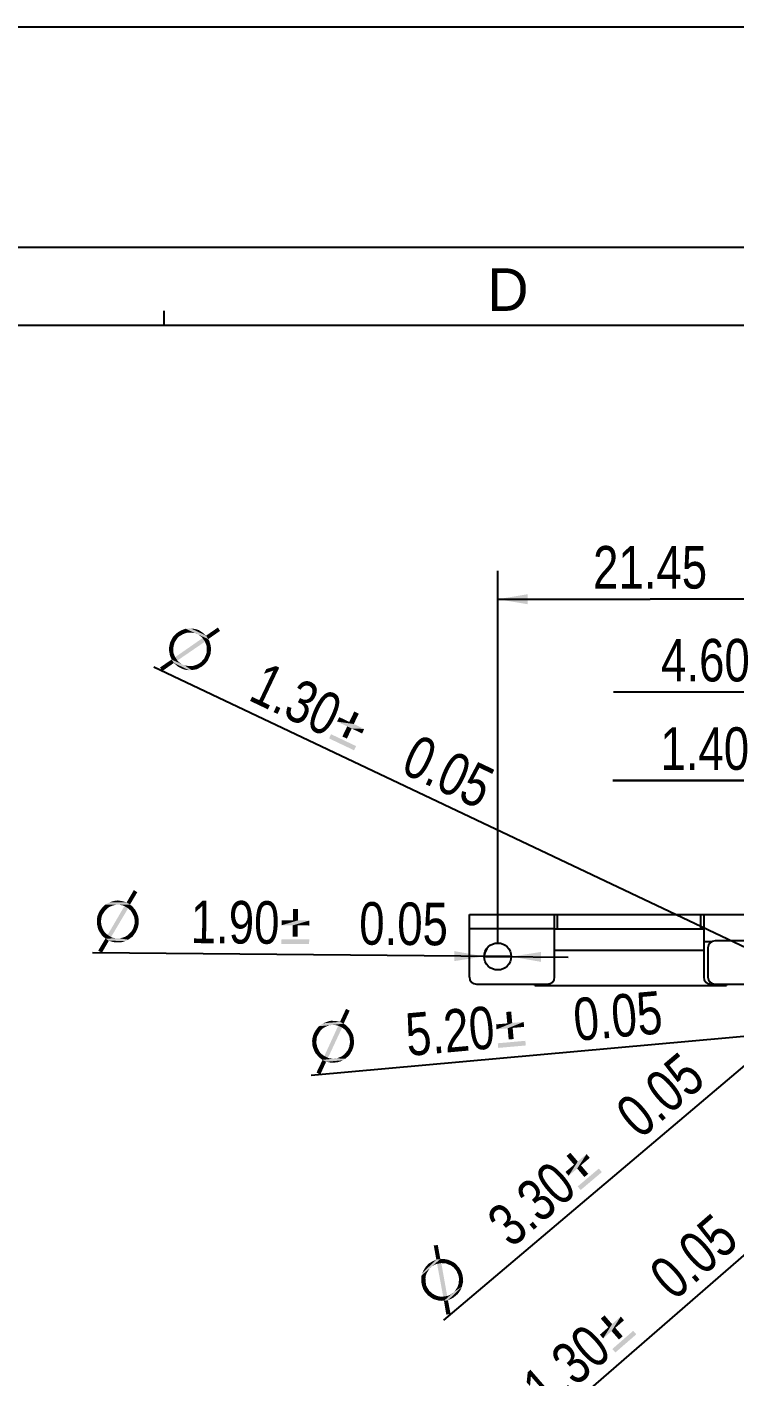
# Model space of a CAD drawing. Header units: millimetres. Extents: x 0 to 420, y 0 to 297.
# Drawn here: x 150.3 to 200.2, y 201.9 to 297 of the extents above; entities that cross this region are included whole.
import ezdxf
from ezdxf.enums import TextEntityAlignment as Align

# ---------------------------------------------------------------- set-up
doc = ezdxf.new("R2010")
doc.units = ezdxf.units.MM
doc.header["$LTSCALE"] = 23.1
doc.layers.get('0').update_dxf_attribs({"linetype": 'CONTINUOUS'})
doc.layers.add('ASSEM_MEM', color=7, linetype='CONTINUOUS')
doc.styles.get("Standard").update_dxf_attribs({"font": 'txt', "width": 0.8})
doc.styles.add('TEXTSTYLE_2', font='txt')
doc.dimstyles.new('DIMSTYLE_4', dxfattribs={"dimtxt": 3, "dimasz": 2.1, "dimexe": 2, "dimexo": 1, "dimtad": 1, "dimzin": 0, "dimdsep": 46, "dimtxsty": 'STANDARD', "dimblk": '_FILLED', "dimblk1": '_FILLED', "dimblk2": '_FILLED', "dimcen": 0.09, "dimazin": 0, "dimtol": 1, "dimtp": 0.05, "dimtm": 0.05, "dimtfac": 1, "dimtmove": 0, "dimatfit": 2, "dimldrblk": '_FILLED', "dimfxl": 1, "dimtolj": 1, "dimtzin": 0, "dimarcsym": 0})
doc.dimstyles.new('DIMSTYLE_6', dxfattribs={"dimtxt": 3, "dimasz": 2.1, "dimexe": 2, "dimexo": 1, "dimgap": 0.75, "dimtad": 1, "dimzin": 0, "dimdsep": 46, "dimtxsty": 'STANDARD', "dimblk": '_FILLED', "dimblk1": '_FILLED', "dimblk2": '_FILLED', "dimcen": 0.09, "dimazin": 0, "dimtp": 0.05, "dimtm": 0.05, "dimtfac": 1, "dimtofl": 0, "dimtmove": 0, "dimatfit": 3, "dimldrblk": '_FILLED', "dimfxl": 1, "dimtolj": 1, "dimtzin": 0, "dimarcsym": 0})

# ---------------------------------------------------------------- blocks, each defined once
blk = doc.blocks.new('_FILLED')
at = {"color": 0, "linetype": 'BYBLOCK'}
blk.add_solid([(0, 0), (-1, 0.167), (-1, -0.167)], dxfattribs=at)
blk = doc.blocks.new('*D13')
at = {"color": 7, "linetype": 'CONTINUOUS'}
for p, q in [((204.789, 227.181), (203.529, 226.115)), ((203.529, 226.115), (179.659, 205.905)), ((202.27, 225.049), (203.529, 226.115))]:
    blk.add_line(p, q, dxfattribs=at)
at = {"color": 7, "linetype": 'CONTINUOUS', "xscale": 2.1, "yscale": 2.1, "zscale": 2.1}
for p, rotation in [((204.789, 227.181), 40.25244437), ((202.27, 225.049), 220.25244437)]:
    blk.add_blockref('_FILLED', p, dxfattribs=dict(at, rotation=rotation))
at = {"color": 7, "linetype": 'CONTINUOUS', "width": 0.8}
for s, p in [('0.05', (198.256, 222.633)), ('3.30', (189.202, 214.967))]:
    blk.add_text(s, height=3, rotation=40.25244, dxfattribs=at).set_placement(p, align=Align.RIGHT)
blk = doc.blocks.new('*D14')
at = {"color": 7, "linetype": 'CONTINUOUS'}
for p, q in [((203.529, 226.115), (170.339, 223.142)), ((200.94, 225.883), (203.529, 226.115)), ((206.119, 226.347), (203.529, 226.115))]:
    blk.add_line(p, q, dxfattribs=at)
at = {"color": 7, "linetype": 'CONTINUOUS', "xscale": 2.1, "yscale": 2.1, "zscale": 2.1}
for p, rotation in [((200.94, 225.883), 185.1184796368), ((206.119, 226.347), 5.1184796368)]:
    blk.add_blockref('_FILLED', p, dxfattribs=dict(at, rotation=rotation))
at = {"color": 7, "linetype": 'CONTINUOUS', "width": 0.8}
for s, p in [('0.05', (195.174, 226.119)), ('5.20', (183.358, 225.061))]:
    blk.add_text(s, height=3, rotation=5.11848, dxfattribs=at).set_placement(p, align=Align.RIGHT)
blk = doc.blocks.new('*D15')
at = {"color": 7, "linetype": 'CONTINUOUS'}
for p, q in [((183.479, 231.515), (154.953, 231.774)), ((182.529, 231.523), (183.479, 231.515)), ((184.429, 231.506), (183.479, 231.515)), ((183.479, 231.515), (188.429, 231.47))]:
    blk.add_line(p, q, dxfattribs=at)
at = {"color": 7, "linetype": 'CONTINUOUS', "xscale": 2.1, "yscale": 2.1, "zscale": 2.1}
for p, rotation in [((182.529, 231.523), 359.4804301422), ((184.429, 231.506), 179.4804477216)]:
    blk.add_blockref('_FILLED', p, dxfattribs=dict(at, rotation=rotation))
at = {"color": 7, "linetype": 'CONTINUOUS', "width": 0.8}
for s, p in [('1.90', (168.098, 232.405)), ('0.05', (179.961, 232.297))]:
    blk.add_text(s, height=3, rotation=-0.52172, dxfattribs=at).set_placement(p, align=Align.RIGHT)
blk = doc.blocks.new('*D16')
at = {"color": 7, "linetype": 'CONTINUOUS'}
for p, q in [((212.229, 220.415), (215.739, 223.465)), ((212.72, 220.841), (212.229, 220.415)), ((212.229, 220.415), (178.597, 191.183)), ((211.739, 219.988), (212.229, 220.415))]:
    blk.add_line(p, q, dxfattribs=at)
at = {"color": 7, "linetype": 'CONTINUOUS', "xscale": 2.1, "yscale": 2.1, "zscale": 2.1}
for p, rotation in [((212.72, 220.841), 220.9968116107), ((211.739, 219.988), 40.9968116107)]:
    blk.add_blockref('_FILLED', p, dxfattribs=dict(at, rotation=rotation))
at = {"color": 7, "linetype": 'CONTINUOUS', "width": 0.8}
for s, p in [('0.05', (200.599, 211.299)), ('1.30', (191.644, 203.517)), ('2-', (181.728, 194.898))]:
    blk.add_text(s, height=3, rotation=40.99575, dxfattribs=at).set_placement(p, align=Align.RIGHT)
blk = doc.blocks.new('*D18')
at = {"color": 7, "linetype": 'CONTINUOUS'}
for p, q in [((204.929, 231.215), (204.929, 252.142)), ((209.529, 230.015), (209.529, 252.142)), ((207.229, 250.142), (191.622, 250.142)), ((204.929, 250.142), (207.229, 250.142)), ((209.529, 250.142), (207.229, 250.142))]:
    blk.add_line(p, q, dxfattribs=at)
at = {"color": 7, "linetype": 'CONTINUOUS', "xscale": 2.1, "yscale": 2.1, "zscale": 2.1, "rotation": 180}
blk.add_blockref('_FILLED', (204.929, 250.142), dxfattribs=at)
at = {"color": 7, "linetype": 'CONTINUOUS', "xscale": 2.1, "yscale": 2.1, "zscale": 2.1}
blk.add_blockref('_FILLED', (209.529, 250.142), dxfattribs=at)
at = {"color": 7, "linetype": 'CONTINUOUS', "insert": (201.222, 253.892), "char_height": 3, "width": 9.6, "attachment_point": 3, "line_spacing_factor": 0.9}
blk.add_mtext('4.60', dxfattribs=at)
blk = doc.blocks.new('*D19')
at = {"color": 7, "linetype": 'CONTINUOUS'}
for p, q in [((203.529, 227.115), (203.529, 245.916)), ((204.929, 231.215), (204.929, 245.916)), ((203.529, 243.916), (191.576, 243.916)), ((191.576, 243.916), (204.229, 243.916)), ((208.929, 243.916), (204.229, 243.916)), ((204.929, 243.916), (208.929, 243.916))]:
    blk.add_line(p, q, dxfattribs=at)
at = {"color": 7, "linetype": 'CONTINUOUS', "xscale": 2.1, "yscale": 2.1, "zscale": 2.1}
blk.add_blockref('_FILLED', (203.529, 243.916), dxfattribs=at)
at = {"color": 7, "linetype": 'CONTINUOUS', "xscale": 2.1, "yscale": 2.1, "zscale": 2.1, "rotation": 180}
blk.add_blockref('_FILLED', (204.929, 243.916), dxfattribs=at)
at = {"color": 7, "linetype": 'CONTINUOUS', "insert": (201.176, 247.666), "char_height": 3, "width": 9.6, "attachment_point": 3, "line_spacing_factor": 0.9}
blk.add_mtext('1.40', dxfattribs=at)
blk = doc.blocks.new('*D20')
at = {"color": 7, "linetype": 'CONTINUOUS'}
for p, q in [((183.479, 232.515), (183.479, 258.686)), ((204.929, 231.215), (204.929, 258.686)), ((183.479, 256.686), (194.204, 256.686)), ((204.929, 256.686), (194.204, 256.686))]:
    blk.add_line(p, q, dxfattribs=at)
at = {"color": 7, "linetype": 'CONTINUOUS', "xscale": 2.1, "yscale": 2.1, "zscale": 2.1, "rotation": 180}
blk.add_blockref('_FILLED', (183.479, 256.686), dxfattribs=at)
at = {"color": 7, "linetype": 'CONTINUOUS', "xscale": 2.1, "yscale": 2.1, "zscale": 2.1}
blk.add_blockref('_FILLED', (204.929, 256.686), dxfattribs=at)
at = {"color": 7, "linetype": 'CONTINUOUS', "insert": (194.204, 260.436), "char_height": 3, "width": 12, "attachment_point": 2, "line_spacing_factor": 0.9}
blk.add_mtext('21.45', dxfattribs=at)
blk = doc.blocks.new('*D48')
at = {"color": 7, "linetype": 'CONTINUOUS'}
for p, q in [((204.929, 230.215), (159.275, 251.906)), ((204.342, 230.494), (204.929, 230.215)), ((205.516, 229.936), (204.929, 230.215)), ((204.929, 230.215), (209.129, 228.219))]:
    blk.add_line(p, q, dxfattribs=at)
at = {"color": 7, "linetype": 'CONTINUOUS', "xscale": 2.1, "yscale": 2.1, "zscale": 2.1}
for p, rotation in [((204.342, 230.494), 334.585496383), ((205.516, 229.936), 154.585496383)]:
    blk.add_blockref('_FILLED', p, dxfattribs=dict(at, rotation=rotation))
at = {"color": 7, "linetype": 'CONTINUOUS', "width": 0.8}
for s, p in [('1.30', (171.464, 246.945)), ('0.05', (182.18, 241.854))]:
    blk.add_text(s, height=3, rotation=-25.41327, dxfattribs=at).set_placement(p, align=Align.RIGHT)

msp = doc.modelspace()

# ---------------------------------------------------------------- linework, layer by layer
at = {"color": 7, "linetype": 'CONTINUOUS'}
for p, q in [((0, 297), (420, 297)), ((19, 281.5), (401, 281.5)), ((160, 276), (160, 277)), ((23.5, 276), (396, 276))]:
    msp.add_line(p, q, dxfattribs=at)
msp.add_arc((183.479, 231.515), 0.95, 133.00948, 180, dxfattribs=at)
for points in [[(160.827, 253.793), (160.484, 253.786), (160.568, 253.964)], [(160.912, 253.922), (160.568, 253.964), (160.693, 254.124)], [(160.568, 253.964), (160.912, 253.922), (160.827, 253.793)], [(161.017, 254.042), (160.693, 254.124), (160.827, 254.254)], [(160.693, 254.124), (161.017, 254.042), (160.912, 253.922)], [(162.866, 253.697), (160.772, 252.607), (162.694, 253.948)], [(161.288, 254.204), (160.827, 254.254), (160.981, 254.374)], [(161.288, 254.204), (161.153, 254.123), (160.827, 254.254)], [(160.827, 254.254), (161.153, 254.123), (161.017, 254.042)], [(161.415, 254.265), (160.981, 254.374), (161.146, 254.466)], [(160.981, 254.374), (161.415, 254.265), (161.288, 254.204)], [(161.717, 254.34), (161.146, 254.466), (161.33, 254.548)], [(161.717, 254.34), (161.56, 254.317), (161.146, 254.466)], [(161.146, 254.466), (161.56, 254.317), (161.415, 254.265)], [(162.178, 254.291), (161.33, 254.548), (161.506, 254.61)], [(162.021, 254.317), (161.883, 254.334), (161.33, 254.548)], [(162.178, 254.291), (162.021, 254.317), (161.33, 254.548)], [(161.33, 254.548), (161.883, 254.334), (161.717, 254.34)], [(163.097, 253.878), (161.506, 254.61), (161.682, 254.623)], [(162.178, 254.291), (161.506, 254.61), (163.097, 253.878)], [(162.945, 254.12), (161.682, 254.623), (161.877, 254.627)], [(163.097, 253.878), (161.682, 254.623), (162.945, 254.12)], [(162.826, 254.225), (161.877, 254.627), (162.084, 254.602)], [(161.877, 254.627), (162.826, 254.225), (162.945, 254.12)], [(162.577, 254.416), (162.706, 254.331), (162.084, 254.602)], [(162.577, 254.416), (162.084, 254.602), (162.261, 254.566)], [(162.084, 254.602), (162.706, 254.331), (162.826, 254.225)], [(162.316, 254.225), (162.178, 254.291), (163.097, 253.878)], [(162.261, 254.566), (162.448, 254.502), (162.577, 254.416)], [(162.435, 254.168), (162.316, 254.225), (163.097, 253.878)], [(162.525, 254.102), (162.435, 254.168), (163.097, 253.878)], [(162.614, 254.035), (162.525, 254.102), (163.097, 253.878)], [(162.694, 253.948), (162.614, 254.035), (163.097, 253.878)], [(162.694, 253.948), (163.097, 253.878), (163.189, 253.713)], [(162.694, 253.948), (163.189, 253.713), (162.866, 253.697)], [(163.928, 254.453), (162.945, 254.12), (163.776, 254.695)], [(162.945, 254.12), (163.928, 254.453), (163.097, 253.878)], [(160.634, 253.133), (160.331, 253.107), (160.337, 253.274)], [(160.634, 253.133), (160.637, 252.986), (160.331, 253.107)], [(160.331, 253.107), (160.637, 252.986), (160.669, 252.85)], [(160.669, 252.85), (160.364, 252.922), (160.331, 253.107)], [(160.642, 253.251), (160.337, 253.274), (160.373, 253.451)], [(160.337, 253.274), (160.642, 253.251), (160.634, 253.133)], [(160.658, 253.388), (160.373, 253.451), (160.409, 253.628)], [(160.373, 253.451), (160.658, 253.388), (160.642, 253.251)], [(160.741, 253.664), (160.409, 253.628), (160.484, 253.786)], [(160.741, 253.664), (160.704, 253.536), (160.409, 253.628)], [(160.409, 253.628), (160.704, 253.536), (160.658, 253.388)], [(160.484, 253.786), (160.827, 253.793), (160.741, 253.664)], [(160.772, 252.607), (162.866, 253.697), (160.924, 252.365)], [(163.189, 253.713), (163.231, 253.548), (162.866, 253.697)], [(162.907, 253.58), (162.866, 253.697), (163.231, 253.548)], [(162.907, 253.58), (163.231, 253.548), (163.274, 253.382)], [(163.274, 253.382), (162.969, 253.454), (162.907, 253.58)], [(162.969, 253.454), (163.274, 253.382), (163.287, 253.206)], [(163.287, 253.206), (162.981, 253.327), (162.969, 253.454)], [(163.265, 252.853), (162.979, 252.916), (162.996, 253.053)], [(162.984, 253.18), (162.981, 253.327), (163.287, 253.206)], [(162.984, 253.18), (163.287, 253.206), (163.281, 253.039)], [(163.281, 253.039), (162.996, 253.053), (162.984, 253.18)], [(162.996, 253.053), (163.281, 253.039), (163.265, 252.853)], [(160.673, 252.194), (159.699, 251.88), (160.521, 252.435)], [(159.699, 251.88), (160.673, 252.194), (159.871, 251.629)], [(160.364, 252.922), (160.669, 252.85), (160.711, 252.733)], [(160.711, 252.733), (160.387, 252.766), (160.364, 252.922)], [(160.711, 252.733), (160.772, 252.607), (160.387, 252.766)], [(160.449, 252.591), (160.387, 252.766), (160.772, 252.607)], [(160.924, 252.365), (160.449, 252.591), (160.772, 252.607)], [(160.924, 252.365), (160.521, 252.435), (160.449, 252.591)], [(161.302, 252.089), (161.44, 252.023), (160.521, 252.435)], [(161.203, 252.136), (161.302, 252.089), (160.521, 252.435)], [(161.093, 252.212), (161.203, 252.136), (160.521, 252.435)], [(161.004, 252.279), (161.093, 252.212), (160.521, 252.435)], [(160.924, 252.365), (161.004, 252.279), (160.521, 252.435)], [(161.936, 251.69), (160.521, 252.435), (161.44, 252.023)], [(160.521, 252.435), (161.936, 251.69), (160.673, 252.194)], [(160.673, 252.194), (161.936, 251.69), (161.741, 251.686)], [(161.741, 251.686), (160.792, 252.088), (160.673, 252.194)], [(160.792, 252.088), (161.741, 251.686), (161.554, 251.702)], [(161.554, 251.702), (160.912, 251.983), (160.792, 252.088)], [(162.472, 251.848), (162.058, 251.996), (162.204, 252.048)], [(162.637, 251.939), (162.204, 252.048), (162.349, 252.1)], [(162.204, 252.048), (162.637, 251.939), (162.472, 251.848)], [(162.349, 252.1), (162.485, 252.181), (162.791, 252.06)], [(162.349, 252.1), (162.791, 252.06), (162.637, 251.939)], [(162.791, 252.06), (162.485, 252.181), (162.601, 252.271)], [(162.925, 252.19), (162.601, 252.271), (162.706, 252.391)], [(162.601, 252.271), (162.925, 252.19), (162.791, 252.06)], [(163.05, 252.349), (162.706, 252.391), (162.811, 252.511)], [(162.706, 252.391), (163.05, 252.349), (162.925, 252.19)], [(163.134, 252.527), (162.811, 252.511), (162.877, 252.649)], [(162.811, 252.511), (163.134, 252.527), (163.05, 252.349)], [(162.877, 252.649), (162.933, 252.768), (163.209, 252.685)], [(162.877, 252.649), (163.209, 252.685), (163.134, 252.527)], [(163.209, 252.685), (162.933, 252.768), (162.979, 252.916)], [(162.979, 252.916), (163.265, 252.853), (163.209, 252.685)], [(161.041, 251.897), (160.912, 251.983), (161.554, 251.702)], [(161.179, 251.832), (161.041, 251.897), (161.554, 251.702)], [(161.179, 251.832), (161.554, 251.702), (161.357, 251.747)], [(162.122, 251.723), (161.44, 252.023), (161.597, 251.997)], [(161.44, 252.023), (162.122, 251.723), (161.936, 251.69)], [(161.597, 251.997), (161.754, 251.97), (162.307, 251.756)], [(161.597, 251.997), (162.307, 251.756), (162.122, 251.723)], [(162.307, 251.756), (161.754, 251.97), (161.901, 251.973)], [(161.901, 251.973), (162.058, 251.996), (162.472, 251.848)], [(161.901, 251.973), (162.472, 251.848), (162.307, 251.756)], [(173.029, 248.044), (172.166, 248.066), (172.317, 248.382)], [(173.693, 248.626), (173.029, 248.044), (173.377, 248.776)], [(173.029, 248.044), (173.693, 248.626), (173.345, 247.894)], [(173.345, 247.894), (174.077, 247.546), (172.166, 248.066)], [(173.029, 248.044), (173.345, 247.894), (172.166, 248.066)], [(172.879, 247.728), (172.166, 248.066), (174.077, 247.546)], [(173.195, 247.577), (172.54, 247.016), (172.879, 247.728)], [(172.54, 247.016), (173.195, 247.577), (172.857, 246.865)], [(173.195, 247.577), (172.879, 247.728), (174.077, 247.546)], [(173.195, 247.577), (174.077, 247.546), (173.927, 247.23)], [(173.504, 246.34), (171.603, 246.879), (171.744, 247.176)], [(171.603, 246.879), (173.504, 246.34), (173.363, 246.043)], [(158.102, 236.043), (157.35, 235.328), (157.862, 236.199)], [(157.35, 235.328), (158.102, 236.043), (157.59, 235.172)], [(156.143, 235.01), (155.573, 234.884), (155.705, 235.036)], [(156.143, 235.01), (156.011, 234.924), (155.573, 234.884)], [(155.573, 234.884), (156.011, 234.924), (155.9, 234.815)], [(156.582, 235.159), (155.705, 235.036), (155.838, 235.166)], [(156.582, 235.159), (156.429, 235.117), (155.705, 235.036)], [(156.429, 235.117), (156.297, 235.074), (155.705, 235.036)], [(155.705, 235.036), (156.297, 235.074), (156.143, 235.01)], [(157.59, 235.172), (155.838, 235.166), (155.992, 235.252)], [(156.582, 235.159), (155.838, 235.166), (157.59, 235.172)], [(157.35, 235.328), (155.992, 235.252), (156.168, 235.338)], [(157.59, 235.172), (155.992, 235.252), (157.35, 235.328)], [(157.456, 234.911), (156.016, 233.04), (157.195, 235.066)], [(157.198, 235.373), (156.168, 235.338), (156.366, 235.402)], [(156.168, 235.338), (157.198, 235.373), (157.35, 235.328)], [(156.892, 235.441), (156.366, 235.402), (156.541, 235.444)], [(156.892, 235.441), (157.045, 235.418), (156.366, 235.402)], [(156.366, 235.402), (157.045, 235.418), (157.198, 235.373)], [(156.541, 235.444), (156.739, 235.465), (156.892, 235.441)], [(156.736, 235.158), (156.582, 235.159), (157.59, 235.172)], [(156.867, 235.157), (156.736, 235.158), (157.59, 235.172)], [(156.976, 235.134), (156.867, 235.157), (157.59, 235.172)], [(157.086, 235.111), (156.976, 235.134), (157.59, 235.172)], [(157.195, 235.066), (157.086, 235.111), (157.59, 235.172)], [(157.195, 235.066), (157.59, 235.172), (157.742, 235.061)], [(157.195, 235.066), (157.742, 235.061), (157.456, 234.911)], [(157.742, 235.061), (157.85, 234.929), (157.456, 234.911)], [(157.543, 234.822), (157.456, 234.911), (157.85, 234.929)], [(157.543, 234.822), (157.85, 234.929), (157.959, 234.796)], [(155.543, 233.986), (155.256, 233.814), (155.258, 233.989)], [(155.543, 233.986), (155.563, 233.855), (155.256, 233.814)], [(155.566, 234.139), (155.258, 233.989), (155.26, 234.186)], [(155.258, 233.989), (155.566, 234.139), (155.543, 233.986)], [(155.589, 234.293), (155.26, 234.186), (155.305, 234.383)], [(155.26, 234.186), (155.589, 234.293), (155.566, 234.139)], [(155.634, 234.445), (155.305, 234.383), (155.373, 234.557)], [(155.305, 234.383), (155.634, 234.445), (155.589, 234.293)], [(155.812, 234.707), (155.373, 234.557), (155.462, 234.732)], [(155.812, 234.707), (155.723, 234.576), (155.373, 234.557)], [(155.373, 234.557), (155.723, 234.576), (155.634, 234.445)], [(155.9, 234.815), (155.462, 234.732), (155.573, 234.884)], [(155.462, 234.732), (155.9, 234.815), (155.812, 234.707)], [(156.016, 233.04), (157.456, 234.911), (156.255, 232.885)], [(157.959, 234.796), (157.652, 234.734), (157.543, 234.822)], [(157.652, 234.734), (157.959, 234.796), (158.045, 234.642)], [(158.045, 234.642), (157.716, 234.624), (157.652, 234.734)], [(157.781, 234.492), (157.716, 234.624), (158.045, 234.642)], [(157.781, 234.492), (158.045, 234.642), (158.109, 234.489)], [(158.109, 234.489), (157.846, 234.381), (157.781, 234.492)], [(157.846, 234.381), (158.109, 234.489), (158.173, 234.313)], [(158.173, 234.313), (157.888, 234.25), (157.846, 234.381)], [(157.888, 234.25), (158.173, 234.313), (158.194, 234.137)], [(158.194, 234.137), (157.909, 234.096), (157.888, 234.25)], [(157.907, 233.965), (157.909, 234.096), (158.194, 234.137)], [(157.907, 233.965), (158.194, 234.137), (158.192, 233.962)], [(169.054, 234.06), (168.263, 233.717), (168.266, 234.068)], [(169.054, 234.06), (169.405, 234.057), (168.263, 233.717)], [(169.405, 234.057), (170.215, 234.05), (168.263, 233.717)], [(169.051, 233.71), (168.263, 233.717), (170.215, 234.05)], [(169.402, 233.707), (169.051, 233.71), (170.215, 234.05)], [(169.412, 234.867), (169.054, 234.06), (169.062, 234.871)], [(169.054, 234.06), (169.412, 234.867), (169.405, 234.057)], [(169.402, 233.707), (170.215, 234.05), (170.212, 233.699)], [(155.256, 233.814), (155.563, 233.855), (155.584, 233.701)], [(155.584, 233.701), (155.298, 233.638), (155.256, 233.814)], [(155.298, 233.638), (155.584, 233.701), (155.626, 233.57)], [(155.626, 233.57), (155.341, 233.463), (155.298, 233.638)], [(155.341, 233.463), (155.626, 233.57), (155.669, 233.46)], [(155.669, 233.46), (155.405, 233.309), (155.341, 233.463)], [(155.669, 233.46), (155.734, 233.328), (155.405, 233.309)], [(155.405, 233.309), (155.734, 233.328), (155.82, 233.217)], [(155.82, 233.217), (155.513, 233.154), (155.405, 233.309)], [(155.513, 233.154), (155.82, 233.217), (155.907, 233.129)], [(155.907, 233.129), (155.599, 233.022), (155.513, 233.154)], [(155.907, 233.129), (156.016, 233.04), (155.599, 233.022)], [(155.73, 232.89), (155.599, 233.022), (156.016, 233.04)], [(156.255, 232.885), (155.73, 232.89), (156.016, 233.04)], [(157.307, 232.941), (157.439, 233.027), (157.877, 233.067)], [(157.307, 232.941), (157.877, 233.067), (157.766, 232.915)], [(157.877, 233.067), (157.439, 233.027), (157.549, 233.136)], [(157.988, 233.22), (157.549, 233.136), (157.66, 233.244)], [(157.549, 233.136), (157.988, 233.22), (157.877, 233.067)], [(157.66, 233.244), (157.749, 233.375), (158.077, 233.394)], [(157.66, 233.244), (158.077, 233.394), (157.988, 233.22)], [(158.077, 233.394), (157.749, 233.375), (157.816, 233.506)], [(158.145, 233.568), (157.816, 233.506), (157.861, 233.659)], [(157.816, 233.506), (158.145, 233.568), (158.077, 233.394)], [(158.19, 233.765), (157.861, 233.659), (157.906, 233.812)], [(157.861, 233.659), (158.19, 233.765), (158.145, 233.568)], [(158.192, 233.962), (157.906, 233.812), (157.907, 233.965)], [(157.906, 233.812), (158.192, 233.962), (158.19, 233.765)], [(169.402, 233.707), (169.044, 232.922), (169.051, 233.71)], [(169.044, 232.922), (169.402, 233.707), (169.394, 232.919)], [(156.099, 232.624), (155.349, 231.93), (155.86, 232.779)], [(155.349, 231.93), (156.099, 232.624), (155.61, 231.774)], [(156.255, 232.885), (155.86, 232.779), (155.73, 232.89)], [(156.255, 232.885), (156.364, 232.84), (155.86, 232.779)], [(156.364, 232.84), (156.474, 232.817), (155.86, 232.779)], [(156.474, 232.817), (156.605, 232.794), (155.86, 232.779)], [(156.605, 232.794), (156.714, 232.793), (155.86, 232.779)], [(156.714, 232.793), (156.867, 232.792), (155.86, 232.779)], [(157.458, 232.699), (155.86, 232.779), (156.867, 232.792)], [(155.86, 232.779), (157.458, 232.699), (156.099, 232.624)], [(156.099, 232.624), (157.458, 232.699), (157.282, 232.613)], [(157.282, 232.613), (156.252, 232.578), (156.099, 232.624)], [(156.252, 232.578), (157.282, 232.613), (157.106, 232.549)], [(157.106, 232.549), (156.405, 232.533), (156.252, 232.578)], [(156.558, 232.51), (156.405, 232.533), (157.106, 232.549)], [(156.712, 232.508), (156.558, 232.51), (157.106, 232.549)], [(156.712, 232.508), (157.106, 232.549), (156.909, 232.507)], [(157.612, 232.807), (156.867, 232.792), (157.021, 232.834)], [(156.867, 232.792), (157.612, 232.807), (157.458, 232.699)], [(157.021, 232.834), (157.175, 232.877), (157.766, 232.915)], [(157.021, 232.834), (157.766, 232.915), (157.612, 232.807)], [(157.766, 232.915), (157.175, 232.877), (157.307, 232.941)], [(170.203, 232.714), (168.251, 232.403), (168.254, 232.732)], [(168.251, 232.403), (170.203, 232.714), (170.2, 232.386)], [(173.053, 227.699), (172.375, 226.913), (172.799, 227.831)], [(172.375, 226.913), (173.053, 227.699), (172.629, 226.782)], [(184.424, 227.641), (184.147, 226.803), (184.075, 227.609)], [(184.147, 226.803), (184.424, 227.641), (184.496, 226.834)], [(171.205, 226.479), (171.082, 226.38), (170.65, 226.297)], [(171.205, 226.479), (170.65, 226.297), (170.767, 226.461)], [(170.65, 226.297), (171.082, 226.38), (170.983, 226.261)], [(171.628, 226.67), (171.479, 226.613), (170.767, 226.461)], [(171.628, 226.67), (170.767, 226.461), (170.886, 226.604)], [(171.479, 226.613), (171.352, 226.558), (170.767, 226.461)], [(170.767, 226.461), (171.352, 226.558), (171.205, 226.479)], [(172.629, 226.782), (170.886, 226.604), (171.031, 226.705)], [(171.628, 226.67), (170.886, 226.604), (172.629, 226.782)], [(172.375, 226.913), (171.031, 226.705), (171.198, 226.808)], [(172.629, 226.782), (171.031, 226.705), (172.375, 226.913)], [(172.219, 226.943), (171.198, 226.808), (171.388, 226.891)], [(171.198, 226.808), (172.219, 226.943), (172.375, 226.913)], [(172.522, 226.509), (171.272, 224.506), (172.246, 226.638)], [(171.272, 224.506), (172.522, 226.509), (171.526, 224.375)], [(171.908, 226.981), (172.062, 226.973), (171.388, 226.891)], [(171.908, 226.981), (171.388, 226.891), (171.559, 226.95)], [(171.388, 226.891), (172.062, 226.973), (172.219, 226.943)], [(171.559, 226.95), (171.753, 226.989), (171.908, 226.981)], [(171.78, 226.684), (171.628, 226.67), (172.629, 226.782)], [(171.911, 226.696), (171.78, 226.684), (172.629, 226.782)], [(172.022, 226.684), (171.911, 226.696), (172.629, 226.782)], [(172.133, 226.672), (172.022, 226.684), (172.629, 226.782)], [(172.246, 226.638), (172.133, 226.672), (172.629, 226.782)], [(172.246, 226.638), (172.629, 226.782), (172.791, 226.687)], [(172.246, 226.638), (172.791, 226.687), (172.522, 226.509)], [(172.791, 226.687), (172.912, 226.566), (172.522, 226.509)], [(172.617, 226.429), (172.522, 226.509), (172.912, 226.566)], [(172.617, 226.429), (172.912, 226.566), (173.033, 226.445)], [(173.033, 226.445), (172.734, 226.352), (172.617, 226.429)], [(172.734, 226.352), (173.033, 226.445), (173.134, 226.3)], [(184.147, 226.803), (183.393, 226.383), (183.362, 226.732)], [(184.496, 226.834), (185.303, 226.906), (183.393, 226.383)], [(184.179, 226.454), (183.393, 226.383), (185.303, 226.906)], [(184.147, 226.803), (184.496, 226.834), (183.393, 226.383)], [(184.528, 226.485), (184.179, 226.454), (185.303, 226.906)], [(184.528, 226.485), (184.249, 225.668), (184.179, 226.454)], [(184.249, 225.668), (184.528, 226.485), (184.598, 225.7)], [(184.528, 226.485), (185.303, 226.906), (185.335, 226.557)], [(170.724, 225.71), (170.407, 225.572), (170.433, 225.772)], [(170.407, 225.572), (170.724, 225.71), (170.716, 225.555)], [(170.716, 225.555), (170.425, 225.375), (170.407, 225.572)], [(170.425, 225.375), (170.716, 225.555), (170.708, 225.401)], [(170.754, 225.867), (170.433, 225.772), (170.483, 225.952)], [(170.433, 225.772), (170.754, 225.867), (170.724, 225.71)], [(170.905, 226.144), (170.83, 226.005), (170.483, 225.952)], [(170.905, 226.144), (170.483, 225.952), (170.554, 226.135)], [(170.483, 225.952), (170.83, 226.005), (170.754, 225.867)], [(170.983, 226.261), (170.554, 226.135), (170.65, 226.297)], [(170.554, 226.135), (170.983, 226.261), (170.905, 226.144)], [(173.134, 226.3), (172.809, 226.249), (172.734, 226.352)], [(172.886, 226.124), (172.809, 226.249), (173.134, 226.3)], [(172.886, 226.124), (173.134, 226.3), (173.213, 226.153)], [(173.213, 226.153), (172.961, 226.02), (172.886, 226.124)], [(172.961, 226.02), (173.213, 226.153), (173.294, 225.984)], [(173.294, 225.984), (173.016, 225.893), (172.961, 226.02)], [(173.016, 225.893), (173.294, 225.984), (173.332, 225.812)], [(173.332, 225.812), (173.052, 225.743), (173.016, 225.893)], [(173.365, 225.441), (173.047, 225.303), (173.077, 225.459)], [(173.047, 225.303), (173.365, 225.441), (173.339, 225.241)], [(173.064, 225.612), (173.052, 225.743), (173.332, 225.812)], [(173.064, 225.612), (173.332, 225.812), (173.347, 225.637)], [(173.347, 225.637), (173.077, 225.459), (173.064, 225.612)], [(173.077, 225.459), (173.347, 225.637), (173.365, 225.441)], [(185.422, 225.576), (183.511, 225.075), (183.481, 225.402)], [(183.511, 225.075), (185.422, 225.576), (185.452, 225.248)], [(170.708, 225.401), (170.44, 225.201), (170.425, 225.375)], [(170.708, 225.401), (170.742, 225.272), (170.44, 225.201)], [(170.44, 225.201), (170.742, 225.272), (170.777, 225.121)], [(170.777, 225.121), (170.499, 225.03), (170.44, 225.201)], [(170.499, 225.03), (170.777, 225.121), (170.832, 224.994)], [(170.832, 224.994), (170.559, 224.86), (170.499, 225.03)], [(170.559, 224.86), (170.832, 224.994), (170.886, 224.889)], [(170.886, 224.889), (170.638, 224.713), (170.559, 224.86)], [(170.886, 224.889), (170.963, 224.764), (170.638, 224.713)], [(170.638, 224.713), (170.963, 224.764), (171.06, 224.663)], [(171.06, 224.663), (170.761, 224.57), (170.638, 224.713)], [(170.761, 224.57), (171.06, 224.663), (171.155, 224.583)], [(171.155, 224.583), (170.859, 224.447), (170.761, 224.57)], [(171.155, 224.583), (171.272, 224.506), (170.859, 224.447)], [(171.002, 224.328), (170.859, 224.447), (171.272, 224.506)], [(171.526, 224.375), (171.002, 224.328), (171.272, 224.506)], [(172.293, 224.4), (172.442, 224.457), (173.027, 224.553)], [(172.293, 224.4), (173.027, 224.553), (172.884, 224.43)], [(173.027, 224.553), (172.442, 224.457), (172.567, 224.534)], [(172.567, 224.534), (172.69, 224.633), (173.122, 224.716)], [(172.567, 224.534), (173.122, 224.716), (173.027, 224.553)], [(173.122, 224.716), (172.69, 224.633), (172.789, 224.752)], [(173.217, 224.878), (172.789, 224.752), (172.888, 224.871)], [(172.789, 224.752), (173.217, 224.878), (173.122, 224.716)], [(172.888, 224.871), (172.964, 225.009), (173.289, 225.06)], [(172.888, 224.871), (173.289, 225.06), (173.217, 224.878)], [(173.289, 225.06), (172.964, 225.009), (173.017, 225.146)], [(173.339, 225.241), (173.017, 225.146), (173.047, 225.303)], [(173.017, 225.146), (173.339, 225.241), (173.289, 225.06)], [(171.396, 224.099), (170.717, 223.335), (171.143, 224.231)], [(170.717, 223.335), (171.396, 224.099), (170.993, 223.206)], [(171.526, 224.375), (171.143, 224.231), (171.002, 224.328)], [(171.526, 224.375), (171.638, 224.341), (171.143, 224.231)], [(171.991, 224.329), (172.144, 224.342), (171.143, 224.231)], [(172.741, 224.308), (171.143, 224.231), (172.144, 224.342)], [(171.638, 224.341), (171.749, 224.329), (171.143, 224.231)], [(171.882, 224.319), (171.991, 224.329), (171.143, 224.231)], [(171.749, 224.329), (171.882, 224.319), (171.143, 224.231)], [(171.143, 224.231), (172.741, 224.308), (171.396, 224.099)], [(171.396, 224.099), (172.741, 224.308), (172.574, 224.205)], [(172.574, 224.205), (171.553, 224.069), (171.396, 224.099)], [(171.553, 224.069), (172.574, 224.205), (172.405, 224.124)], [(172.405, 224.124), (171.709, 224.039), (171.553, 224.069)], [(171.864, 224.031), (171.709, 224.039), (172.405, 224.124)], [(172.017, 224.045), (171.864, 224.031), (172.405, 224.124)], [(172.017, 224.045), (172.405, 224.124), (172.213, 224.063)], [(172.884, 224.43), (172.144, 224.342), (172.293, 224.4)], [(172.144, 224.342), (172.884, 224.43), (172.741, 224.308)], [(188.589, 217.69), (188.845, 216.846), (188.321, 217.464)], [(189.112, 217.072), (189.731, 217.595), (188.47, 216.069)], [(189.071, 216.578), (188.47, 216.069), (189.731, 217.595)], [(188.845, 216.846), (189.112, 217.072), (188.47, 216.069)], [(188.845, 216.846), (188.589, 217.69), (189.112, 217.072)], [(189.339, 216.805), (189.071, 216.578), (189.731, 217.595)], [(189.339, 216.805), (189.731, 217.595), (189.957, 217.328)], [(188.845, 216.846), (188.47, 216.069), (188.243, 216.336)], [(189.339, 216.805), (189.581, 215.977), (189.071, 216.578)], [(190.594, 216.576), (189.319, 215.066), (189.106, 215.317)], [(189.319, 215.066), (190.594, 216.576), (190.806, 216.325)], [(189.581, 215.977), (189.339, 216.805), (189.848, 216.203)], [(179.255, 211.194), (179.154, 210.162), (178.972, 211.155)], [(179.154, 210.162), (179.255, 211.194), (179.437, 210.2)], [(179.437, 210.2), (178.114, 209.052), (178.174, 209.217)], [(178.682, 209.533), (178.114, 209.052), (179.437, 210.2)], [(179.437, 210.2), (178.174, 209.217), (179.154, 210.162)], [(178.799, 209.632), (178.682, 209.533), (179.437, 210.2)], [(178.899, 209.717), (178.799, 209.632), (179.437, 210.2)], [(178.997, 209.771), (178.899, 209.717), (179.437, 210.2)], [(179.095, 209.825), (178.997, 209.771), (179.437, 210.2)], [(179.207, 209.862), (179.095, 209.825), (179.437, 210.2)], [(179.207, 209.862), (179.437, 210.2), (179.625, 210.216)], [(179.207, 209.862), (179.625, 210.216), (179.506, 209.915)], [(179.625, 210.216), (179.793, 210.186), (179.506, 209.915)], [(178.682, 209.533), (178.594, 209.4), (178.099, 208.866)], [(178.682, 209.533), (178.099, 208.866), (178.114, 209.052)], [(178.594, 209.4), (178.522, 209.282), (178.099, 208.866)], [(178.099, 208.866), (178.522, 209.282), (178.447, 209.133)], [(179.154, 210.162), (178.174, 209.217), (178.251, 209.397)], [(178.251, 209.397), (179.009, 210.096), (179.154, 210.162)], [(179.009, 210.096), (178.251, 209.397), (178.359, 209.575)], [(178.359, 209.575), (178.863, 210.03), (179.009, 210.096)], [(178.732, 209.948), (178.863, 210.03), (178.359, 209.575)], [(178.732, 209.948), (178.359, 209.575), (178.465, 209.722)], [(178.465, 209.722), (178.601, 209.866), (178.732, 209.948)], [(179.506, 209.915), (179.637, 207.558), (179.207, 209.862)], [(179.63, 209.904), (179.506, 209.915), (179.793, 210.186)], [(179.637, 207.558), (179.506, 209.915), (179.92, 207.596)], [(179.63, 209.904), (179.793, 210.186), (179.961, 210.157)], [(179.961, 210.157), (179.77, 209.908), (179.63, 209.904)], [(179.77, 209.908), (179.961, 210.157), (180.127, 210.096)], [(180.127, 210.096), (179.891, 209.867), (179.77, 209.908)], [(180.026, 209.809), (179.891, 209.867), (180.127, 210.096)], [(180.026, 209.809), (180.127, 210.096), (180.277, 210.022)], [(180.277, 210.022), (180.147, 209.768), (180.026, 209.809)], [(180.147, 209.768), (180.277, 210.022), (180.44, 209.93)], [(180.44, 209.93), (180.265, 209.696), (180.147, 209.768)], [(180.265, 209.696), (180.44, 209.93), (180.57, 209.811)], [(180.57, 209.811), (180.381, 209.594), (180.265, 209.696)], [(180.466, 209.493), (180.381, 209.594), (180.57, 209.811)], [(180.466, 209.493), (180.57, 209.811), (180.683, 209.677)], [(180.683, 209.677), (180.565, 209.376), (180.466, 209.493)], [(180.565, 209.376), (180.683, 209.677), (180.81, 209.527)], [(180.81, 209.527), (180.63, 209.231), (180.565, 209.376)], [(180.63, 209.231), (180.81, 209.527), (180.904, 209.348)], [(180.904, 209.348), (180.696, 209.086), (180.63, 209.231)], [(180.696, 209.086), (180.904, 209.348), (180.967, 209.172)], [(178.447, 209.133), (178.403, 208.981), (178.097, 208.664)], [(178.447, 209.133), (178.097, 208.664), (178.099, 208.866)], [(178.097, 208.664), (178.403, 208.981), (178.391, 208.827)], [(178.391, 208.827), (178.113, 208.477), (178.097, 208.664)], [(178.113, 208.477), (178.391, 208.827), (178.394, 208.686)], [(178.394, 208.686), (178.159, 208.286), (178.113, 208.477)], [(178.394, 208.686), (178.412, 208.53), (178.159, 208.286)], [(178.159, 208.286), (178.412, 208.53), (178.43, 208.373)], [(178.43, 208.373), (178.222, 208.11), (178.159, 208.286)], [(178.222, 208.11), (178.43, 208.373), (178.496, 208.227)], [(180.998, 208.424), (180.444, 207.926), (180.533, 208.058)], [(180.444, 207.926), (180.998, 208.424), (180.952, 208.241)], [(180.533, 208.058), (180.622, 208.191), (181.045, 208.606)], [(180.533, 208.058), (181.045, 208.606), (180.998, 208.424)], [(181.045, 208.606), (180.622, 208.191), (180.68, 208.326)], [(180.68, 208.326), (180.723, 208.477), (181.029, 208.794)], [(180.68, 208.326), (181.029, 208.794), (181.045, 208.606)], [(180.967, 209.172), (180.731, 208.943), (180.696, 209.086)], [(181.029, 208.794), (180.723, 208.477), (180.736, 208.632)], [(180.749, 208.786), (180.731, 208.943), (180.967, 209.172)], [(181.014, 208.982), (180.736, 208.632), (180.749, 208.786)], [(180.736, 208.632), (181.014, 208.982), (181.029, 208.794)], [(180.749, 208.786), (180.967, 209.172), (181.014, 208.982)], [(178.496, 208.227), (178.316, 207.932), (178.222, 208.11)], [(178.316, 207.932), (178.496, 208.227), (178.578, 208.096)], [(178.578, 208.096), (178.444, 207.781), (178.316, 207.932)], [(178.444, 207.781), (178.578, 208.096), (178.661, 207.965)], [(178.661, 207.965), (178.557, 207.647), (178.444, 207.781)], [(178.661, 207.965), (178.762, 207.879), (178.557, 207.647)], [(178.557, 207.647), (178.762, 207.879), (178.878, 207.776)], [(178.878, 207.776), (178.703, 207.542), (178.557, 207.647)], [(178.703, 207.542), (178.878, 207.776), (178.996, 207.704)], [(178.996, 207.704), (178.85, 207.437), (178.703, 207.542)], [(178.85, 207.437), (178.996, 207.704), (179.101, 207.649)], [(179.101, 207.649), (178.999, 207.362), (178.85, 207.437)], [(179.101, 207.649), (179.236, 207.591), (178.999, 207.362)], [(178.999, 207.362), (179.236, 207.591), (179.373, 207.564)], [(179.373, 207.564), (179.182, 207.316), (178.999, 207.362)], [(179.182, 207.316), (179.373, 207.564), (179.497, 207.554)], [(179.497, 207.554), (179.333, 207.272), (179.182, 207.316)], [(179.497, 207.554), (179.637, 207.558), (179.333, 207.272)], [(179.519, 207.257), (179.333, 207.272), (179.637, 207.558)], [(179.92, 207.596), (179.519, 207.257), (179.637, 207.558)], [(179.92, 207.596), (179.69, 207.258), (179.519, 207.257)], [(180.952, 208.241), (179.69, 207.258), (180.444, 207.926)], [(179.69, 207.258), (180.952, 208.241), (179.973, 207.297)], [(180.327, 207.827), (180.444, 207.926), (179.69, 207.258)], [(180.244, 207.756), (180.327, 207.827), (179.69, 207.258)], [(180.129, 207.688), (180.244, 207.756), (179.69, 207.258)], [(180.032, 207.634), (180.129, 207.688), (179.69, 207.258)], [(179.92, 207.596), (180.032, 207.634), (179.69, 207.258)], [(179.973, 207.297), (180.952, 208.241), (180.875, 208.061)], [(180.875, 208.061), (180.118, 207.362), (179.973, 207.297)], [(180.118, 207.362), (180.875, 208.061), (180.784, 207.898)], [(180.784, 207.898), (180.263, 207.428), (180.118, 207.362)], [(180.394, 207.51), (180.263, 207.428), (180.784, 207.898)], [(180.511, 207.609), (180.394, 207.51), (180.784, 207.898)], [(180.511, 207.609), (180.784, 207.898), (180.662, 207.737)], [(179.973, 207.297), (179.857, 206.281), (179.69, 207.258)], [(179.857, 206.281), (179.973, 207.297), (180.157, 206.334)], [(190.996, 206.232), (191.263, 205.391), (190.732, 206.002)], [(191.528, 205.62), (192.139, 206.152), (190.898, 204.609)], [(191.493, 205.126), (190.898, 204.609), (192.139, 206.152)], [(191.263, 205.391), (191.528, 205.62), (190.898, 204.609)], [(191.263, 205.391), (190.996, 206.232), (191.528, 205.62)], [(191.758, 205.356), (191.493, 205.126), (192.139, 206.152)], [(191.758, 205.356), (192.139, 206.152), (192.369, 205.887)], [(191.263, 205.391), (190.898, 204.609), (190.668, 204.873)], [(191.758, 205.356), (192.01, 204.531), (191.493, 205.126)], [(193.015, 205.144), (191.76, 203.617), (191.545, 203.865)], [(192.01, 204.531), (191.758, 205.356), (192.275, 204.761)], [(191.76, 203.617), (193.015, 205.144), (193.231, 204.896)]]:
    msp.add_solid(points, dxfattribs=at)
at = {"layer": 'ASSEM_MEM', "color": 7, "linetype": 'CONTINUOUS'}
for p, q in [((181.479, 234.465), (205.079, 234.465)), ((181.479, 230.065), (181.479, 234.465)), ((187.479, 230.065), (187.479, 234.465)), ((187.679, 233.465), (187.679, 234.465)), ((197.779, 233.465), (197.779, 234.465)), ((197.979, 234.465), (197.979, 230.065)), ((187.479, 233.465), (181.479, 233.465)), ((187.479, 233.465), (197.979, 233.465)), ((197.979, 232.565), (198.562, 232.565)), ((198.279, 232.115), (198.279, 230.065)), ((211.129, 232.615), (198.779, 232.615)), ((187.479, 231.965), (197.979, 231.965)), ((181.979, 229.565), (186.979, 229.565)), ((186.079, 229.465), (186.079, 229.565)), ((186.079, 229.465), (199.579, 229.465)), ((198.479, 229.565), (200.929, 229.565)), ((199.579, 229.565), (199.579, 229.465))]:
    msp.add_line(p, q, dxfattribs=at)
msp.add_circle((183.479, 231.515), 0.95, dxfattribs=at)
for centre, start, end in [((198.779, 232.115), 90, 180), ((181.979, 230.065), 180, 270), ((186.979, 230.065), 270, 360), ((198.479, 230.065), 180, 270), ((198.779, 230.065), 180, 270)]:
    msp.add_arc(centre, 0.5, start, end, dxfattribs=at)

# ---------------------------------------------------------------- texts
at = {"color": 7, "linetype": 'CONTINUOUS', "insert": (182.75, 280), "char_height": 3, "width": 3, "attachment_point": 1, "line_spacing_factor": 0.9, "style": 'TEXTSTYLE_2'}
msp.add_mtext('D', dxfattribs=at)

# ---------------------------------------------------------------- dimensions: what is measured, and where the dimension line sits
at = {"color": 7, "linetype": 'CONTINUOUS'}
for base, p2, picture, middle in [((183.479, 256.686), (183.479, 231.515), '*D20', (194.279, 256.686)), ((203.529, 243.916), (203.529, 226.115), '*D19', (196.676, 243.916))]:
    dim = msp.add_linear_dim(base=base, p1=(204.929, 230.215), p2=p2, angle=180, dimstyle='DIMSTYLE_6', dxfattribs=at)
    dim.commit()
    dim.dimension.update_dxf_attribs({"geometry": picture, "text_midpoint": middle, "dimtype": 160})
dim = msp.add_linear_dim(base=(209.529, 250.142), p1=(204.929, 230.215), p2=(209.529, 229.015), dimstyle='DIMSTYLE_6', dxfattribs=at)
dim.commit()
dim.dimension.update_dxf_attribs({"geometry": '*D18', "text_midpoint": (196.422, 250.142), "dimtype": 160})
for p1, p2, text, picture, middle in [((204.342, 230.494), (205.516, 229.936), '{\\fSymbol_ASME;\\W1.0;⌀}<>', '*D48', (173.13, 247.814)), ((182.529, 231.523), (184.429, 231.506), '{\\fSymbol_ASME;\\W1.0;⌀}<>', '*D15', (169.243, 233.894)), ((200.94, 225.883), (206.119, 226.347), '{\\fSymbol_ASME;\\W1.0;⌀}<>', '*D14', (184.352, 226.656)), ((202.27, 225.049), (204.789, 227.181), '{\\fSymbol_ASME;\\W1.0;⌀}<>', '*D13', (189.096, 216.843)), ((211.739, 219.988), (212.72, 220.841), '2-{\\fSymbol_ASME;\\W1.0;⌀}<>', '*D16', (188.368, 202.656))]:
    dim = msp.add_diameter_dim_2p(p1=p1, p2=p2, text=text, dimstyle='DIMSTYLE_4', override={"dimpost": '<>'}, dxfattribs=at)
    dim.commit()
    dim.dimension.update_dxf_attribs({"geometry": picture, "text_midpoint": middle, "dimtype": 163})

doc.saveas('drawing.dxf')
